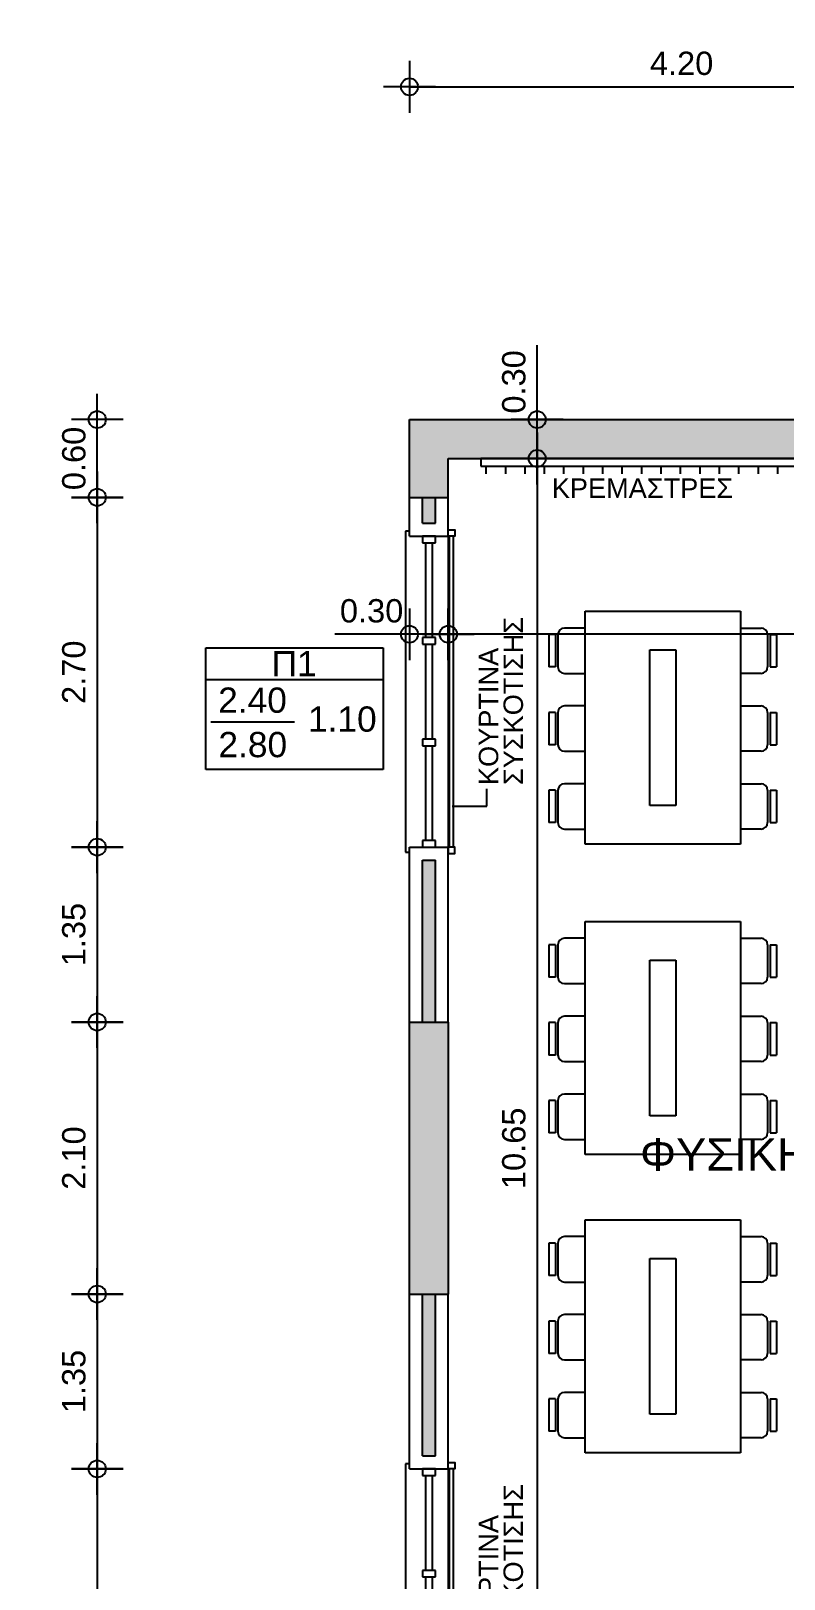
# Model space of a CAD drawing. Header units: metres. Extents: x -11 to 85, y -301 to 135.
# Drawn here: x 11.85 to 17.66, y -37.44 to -25.49 of the extents above; entities that cross this region are included whole.
import ezdxf

# ---------------------------------------------------------------- set-up
doc = ezdxf.new("R2010")
doc.units = ezdxf.units.M
doc.header["$LTSCALE"] = 0.036
doc.header["$PDMODE"] = 2
for name, color, linetype in [('arxitek borofos', 252, 'Continuous'), ('DIMBLK', 252, 'Continuous'), ('Epipla', 252, 'Continuous'), ('Parathira', 252, 'Continuous')]:
    doc.layers.add(name, color=color, linetype=linetype)
doc.styles.add('COMU-N', font='arial.ttf')
doc.styles.get("Standard").update_dxf_attribs({"font": 'arial.ttf'})
doc.dimstyles.new('CADWDOT', dxfattribs={"dimscale": 0.1, "dimtxt": 1.8, "dimasz": 0.08, "dimexe": 2, "dimexo": 0, "dimgap": 0.09, "dimtad": 0, "dimrnd": 0.001, "dimzin": 0, "dimdsep": 46, "dimtxsty": 'Standard', "dimblk1": 'ARTDIM', "dimblk2": 'ARTDIM', "dimsah": 1, "dimcen": 0.09, "dimdle": 0.05, "dimse1": 1, "dimse2": 1, "dimadec": 0, "dimazin": 0, "dimtfac": 1, "dimtmove": 0, "dimatfit": 3, "dimldrblk": 'ARTDIM', "dimfxl": 2, "dimtvp": 0.9999, "dimtolj": 1, "dimtzin": 0, "dimarcsym": 0})

# ---------------------------------------------------------------- blocks, each defined once
blk = doc.blocks.new('A$C52D13D70')
at = {"layer": 'Parathira'}
for p, q in [((-0.33, 0.04), (-0.33, -2.44)), ((-0.3, 0.04), (-0.33, 0.04)), ((-0.1, 0), (-0.2, 0)), ((-0.2, 0), (-0.2, -0.05)), ((-0.1, -0.05), (-0.1, 0)), ((0, 0), (0, -2.4)), ((-0.2, -0.05), (-0.1, -0.05)), ((-0.175, -0.05), (-0.175, -0.783)), ((-0.125, -0.05), (-0.125, -0.783)), ((-0.1, -0.783), (-0.2, -0.783)), ((-0.2, -0.783), (-0.2, -0.833)), ((-0.2, -0.833), (-0.1, -0.833)), ((-0.175, -0.833), (-0.175, -1.567)), ((-0.125, -0.833), (-0.125, -1.567)), ((-0.1, -0.833), (-0.1, -0.783)), ((-0.1, -1.567), (-0.2, -1.567)), ((-0.2, -1.567), (-0.2, -1.617)), ((-0.2, -1.617), (-0.1, -1.617)), ((-0.175, -1.617), (-0.175, -2.35)), ((-0.125, -1.617), (-0.125, -2.35)), ((-0.1, -1.617), (-0.1, -1.567)), ((-0.1, -2.35), (-0.2, -2.35)), ((-0.2, -2.35), (-0.2, -2.4)), ((-0.1, -2.4), (-0.1, -2.35)), ((-0.33, -2.44), (-0.3, -2.44)), ((-0.2, -2.4), (-0.1, -2.4))]:
    blk.add_line(p, q, dxfattribs=at)
blk = doc.blocks.new('ARTDIM')
at = {"layer": 'DIMBLK'}
for p, q in [((0, -24.9975), (0, 24.9975)), ((-24.9975, 0), (24.9975, 0))]:
    blk.add_line(p, q, dxfattribs=at)
blk.add_circle((0, 0), 8.25, dxfattribs=at)
blk = doc.blocks.new('*D765')
at = {"layer": 'arxitek borofos', "color": 0, "lineweight": -2}
for p, q in [((14.774, -24.872), (14.106, -24.872)), ((15.066, -24.872), (14.782, -24.872))]:
    blk.add_line(p, q, dxfattribs=at)
at = {"layer": 'Defpoints', "color": 0, "transparency": 16777216}
for p in [(14.774, -24.872), (15.074, -24.872), (14.774, -27.002)]:
    blk.add_point(p, dxfattribs=at)
at = {"layer": 'arxitek borofos', "color": 0, "lineweight": -2, "xscale": 0.008, "yscale": 0.008, "zscale": 0.008, "rotation": 180}
blk.add_blockref('ARTDIM', (14.774, -24.872), dxfattribs=at)
at = {"layer": 'arxitek borofos', "color": 0, "lineweight": -2, "xscale": 0.008, "yscale": 0.008, "zscale": 0.008}
blk.add_blockref('ARTDIM', (15.074, -24.872), dxfattribs=at)
at = {"layer": 'arxitek borofos', "color": 0, "insert": (14.39, -24.692), "char_height": 0.18, "attachment_point": 5}
blk.add_mtext('\\A1;0.30', dxfattribs=at)
blk = doc.blocks.new('*D767')
at = {"layer": 'arxitek borofos', "color": 0, "lineweight": -2}
blk.add_line((14.782, -25.924), (18.966, -25.924), dxfattribs=at)
at = {"layer": 'Defpoints', "color": 0, "transparency": 16777216}
for p in [(18.974, -25.924), (14.774, -27.002), (18.974, -27.002)]:
    blk.add_point(p, dxfattribs=at)
at = {"layer": 'arxitek borofos', "color": 0, "lineweight": -2, "xscale": 0.008, "yscale": 0.008, "zscale": 0.008, "rotation": 180}
blk.add_blockref('ARTDIM', (14.774, -25.924), dxfattribs=at)
at = {"layer": 'arxitek borofos', "color": 0, "lineweight": -2, "xscale": 0.008, "yscale": 0.008, "zscale": 0.008}
blk.add_blockref('ARTDIM', (18.974, -25.924), dxfattribs=at)
at = {"layer": 'arxitek borofos', "color": 0, "insert": (16.874, -25.744), "char_height": 0.18, "attachment_point": 5}
blk.add_mtext('\\A1;4.20', dxfattribs=at)
blk = doc.blocks.new('*D782')
at = {"layer": 'arxitek borofos', "color": 0, "lineweight": -2}
blk.add_line((10.423, -28.501), (10.423, -57.885), dxfattribs=at)
at = {"layer": 'Defpoints', "color": 0, "transparency": 16777216}
for p in [(13.537, -28.493), (10.423, -57.893), (13.537, -57.893)]:
    blk.add_point(p, dxfattribs=at)
at = {"layer": 'arxitek borofos', "color": 0, "lineweight": -2, "xscale": 0.008, "yscale": 0.008, "zscale": 0.008}
for p, rotation in [((10.423, -28.493), 90), ((10.423, -57.893), 270)]:
    blk.add_blockref('ARTDIM', p, dxfattribs=dict(at, rotation=rotation))
at = {"layer": 'arxitek borofos', "color": 0, "insert": (10.243, -43.193), "char_height": 0.18, "attachment_point": 5, "rotation": 90}
blk.add_mtext('\\A1;29.40', dxfattribs=at)
blk = doc.blocks.new('*D784')
at = {"layer": 'arxitek borofos', "color": 0, "lineweight": -2}
for p, q in [((11.44, -28.493), (11.44, -27.918)), ((11.44, -28.785), (11.44, -28.501))]:
    blk.add_line(p, q, dxfattribs=at)
at = {"layer": 'Defpoints', "color": 0, "transparency": 16777216}
for p in [(11.44, -28.493), (13.537, -28.493), (13.537, -28.793)]:
    blk.add_point(p, dxfattribs=at)
at = {"layer": 'arxitek borofos', "color": 0, "lineweight": -2, "xscale": 0.008, "yscale": 0.008, "zscale": 0.008}
for p, rotation in [((11.44, -28.493), 90), ((11.44, -28.793), 270)]:
    blk.add_blockref('ARTDIM', p, dxfattribs=dict(at, rotation=rotation))
at = {"layer": 'arxitek borofos', "color": 0, "insert": (11.26, -28.202), "char_height": 0.18, "attachment_point": 5, "rotation": 90}
blk.add_mtext('\\A1;0.30', dxfattribs=at)
blk = doc.blocks.new('*D793')
at = {"layer": 'arxitek borofos', "color": 0, "lineweight": -2}
blk.add_line((12.365, -29.085), (12.365, -28.501), dxfattribs=at)
at = {"layer": 'Defpoints', "color": 0, "transparency": 16777216}
for p in [(12.365, -28.493), (13.828, -28.493), (13.828, -29.093)]:
    blk.add_point(p, dxfattribs=at)
at = {"layer": 'arxitek borofos', "color": 0, "lineweight": -2, "xscale": 0.008, "yscale": 0.008, "zscale": 0.008}
for p, rotation in [((12.365, -28.493), 90), ((12.365, -29.093), 270)]:
    blk.add_blockref('ARTDIM', p, dxfattribs=dict(at, rotation=rotation))
at = {"layer": 'arxitek borofos', "color": 0, "insert": (12.185, -28.793), "char_height": 0.18, "attachment_point": 5, "rotation": 90}
blk.add_mtext('\\A1;0.60', dxfattribs=at)
blk = doc.blocks.new('*D794')
at = {"layer": 'arxitek borofos', "color": 0, "lineweight": -2}
blk.add_line((12.365, -29.101), (12.365, -31.785), dxfattribs=at)
at = {"layer": 'Defpoints', "color": 0, "transparency": 16777216}
for p in [(13.828, -29.093), (12.365, -31.793), (13.828, -31.793)]:
    blk.add_point(p, dxfattribs=at)
at = {"layer": 'arxitek borofos', "color": 0, "lineweight": -2, "xscale": 0.008, "yscale": 0.008, "zscale": 0.008}
for p, rotation in [((12.365, -29.093), 90), ((12.365, -31.793), 270)]:
    blk.add_blockref('ARTDIM', p, dxfattribs=dict(at, rotation=rotation))
at = {"layer": 'arxitek borofos', "color": 0, "insert": (12.185, -30.443), "char_height": 0.18, "attachment_point": 5, "rotation": 90}
blk.add_mtext('\\A1;2.70', dxfattribs=at)
blk = doc.blocks.new('*D795')
at = {"layer": 'arxitek borofos', "color": 0, "lineweight": -2}
blk.add_line((12.365, -31.801), (12.365, -33.135), dxfattribs=at)
at = {"layer": 'Defpoints', "color": 0, "transparency": 16777216}
for p in [(13.828, -31.793), (12.365, -33.143), (13.828, -33.143)]:
    blk.add_point(p, dxfattribs=at)
at = {"layer": 'arxitek borofos', "color": 0, "lineweight": -2, "xscale": 0.008, "yscale": 0.008, "zscale": 0.008}
for p, rotation in [((12.365, -31.793), 90), ((12.365, -33.143), 270)]:
    blk.add_blockref('ARTDIM', p, dxfattribs=dict(at, rotation=rotation))
at = {"layer": 'arxitek borofos', "color": 0, "insert": (12.185, -32.468), "char_height": 0.18, "attachment_point": 5, "rotation": 90}
blk.add_mtext('\\A1;1.35', dxfattribs=at)
blk = doc.blocks.new('*D796')
at = {"layer": 'arxitek borofos', "color": 0, "lineweight": -2}
blk.add_line((12.365, -33.151), (12.365, -35.235), dxfattribs=at)
at = {"layer": 'Defpoints', "color": 0, "transparency": 16777216}
for p in [(13.828, -33.143), (12.365, -35.243), (13.828, -35.243)]:
    blk.add_point(p, dxfattribs=at)
at = {"layer": 'arxitek borofos', "color": 0, "lineweight": -2, "xscale": 0.008, "yscale": 0.008, "zscale": 0.008}
for p, rotation in [((12.365, -33.143), 90), ((12.365, -35.243), 270)]:
    blk.add_blockref('ARTDIM', p, dxfattribs=dict(at, rotation=rotation))
at = {"layer": 'arxitek borofos', "color": 0, "insert": (12.185, -34.193), "char_height": 0.18, "attachment_point": 5, "rotation": 90}
blk.add_mtext('\\A1;2.10', dxfattribs=at)
blk = doc.blocks.new('*D797')
at = {"layer": 'arxitek borofos', "color": 0, "lineweight": -2}
blk.add_line((12.365, -35.251), (12.365, -36.585), dxfattribs=at)
at = {"layer": 'Defpoints', "color": 0, "transparency": 16777216}
for p in [(13.828, -35.243), (12.365, -36.593), (13.828, -36.593)]:
    blk.add_point(p, dxfattribs=at)
at = {"layer": 'arxitek borofos', "color": 0, "lineweight": -2, "xscale": 0.008, "yscale": 0.008, "zscale": 0.008}
for p, rotation in [((12.365, -35.243), 90), ((12.365, -36.593), 270)]:
    blk.add_blockref('ARTDIM', p, dxfattribs=dict(at, rotation=rotation))
at = {"layer": 'arxitek borofos', "color": 0, "insert": (12.185, -35.918), "char_height": 0.18, "attachment_point": 5, "rotation": 90}
blk.add_mtext('\\A1;1.35', dxfattribs=at)
blk = doc.blocks.new('*D798')
at = {"layer": 'arxitek borofos', "color": 0, "lineweight": -2}
blk.add_line((12.365, -36.601), (12.365, -39.435), dxfattribs=at)
at = {"layer": 'Defpoints', "color": 0, "transparency": 16777216}
for p in [(13.828, -36.593), (12.365, -39.443), (13.828, -39.443)]:
    blk.add_point(p, dxfattribs=at)
at = {"layer": 'arxitek borofos', "color": 0, "lineweight": -2, "xscale": 0.008, "yscale": 0.008, "zscale": 0.008}
for p, rotation in [((12.365, -36.593), 90), ((12.365, -39.443), 270)]:
    blk.add_blockref('ARTDIM', p, dxfattribs=dict(at, rotation=rotation))
at = {"layer": 'arxitek borofos', "color": 0, "insert": (12.185, -38.018), "char_height": 0.18, "attachment_point": 5, "rotation": 90}
blk.add_mtext('\\A1;2.85', dxfattribs=at)
blk = doc.blocks.new('*D865')
at = {"layer": 'arxitek borofos', "color": 0, "lineweight": -2}
for p, q in [((14.774, -30.15), (14.199, -30.15)), ((15.066, -30.15), (14.782, -30.15))]:
    blk.add_line(p, q, dxfattribs=at)
at = {"layer": 'Defpoints', "color": 0, "transparency": 16777216}
for p in [(14.774, -29.423), (15.074, -29.423), (14.774, -30.15)]:
    blk.add_point(p, dxfattribs=at)
at = {"layer": 'arxitek borofos', "color": 0, "lineweight": -2, "xscale": 0.008, "yscale": 0.008, "zscale": 0.008, "rotation": 180}
blk.add_blockref('ARTDIM', (14.774, -30.15), dxfattribs=at)
at = {"layer": 'arxitek borofos', "color": 0, "lineweight": -2, "xscale": 0.008, "yscale": 0.008, "zscale": 0.008}
blk.add_blockref('ARTDIM', (15.074, -30.15), dxfattribs=at)
at = {"layer": 'arxitek borofos', "color": 0, "insert": (14.482, -29.97), "char_height": 0.18, "attachment_point": 5}
blk.add_mtext('\\A1;0.30', dxfattribs=at)
blk = doc.blocks.new('*D866')
at = {"layer": 'arxitek borofos', "color": 0, "lineweight": -2}
blk.add_line((22.116, -30.15), (15.082, -30.15), dxfattribs=at)
at = {"layer": 'Defpoints', "color": 0, "transparency": 16777216}
for p in [(15.074, -29.493), (22.124, -29.493), (15.074, -30.15)]:
    blk.add_point(p, dxfattribs=at)
at = {"layer": 'arxitek borofos', "color": 0, "lineweight": -2, "xscale": 0.008, "yscale": 0.008, "zscale": 0.008, "rotation": 180}
blk.add_blockref('ARTDIM', (15.074, -30.15), dxfattribs=at)
at = {"layer": 'arxitek borofos', "color": 0, "lineweight": -2, "xscale": 0.008, "yscale": 0.008, "zscale": 0.008}
blk.add_blockref('ARTDIM', (22.124, -30.15), dxfattribs=at)
at = {"layer": 'arxitek borofos', "color": 0, "insert": (18.599, -29.97), "char_height": 0.18, "attachment_point": 5}
blk.add_mtext('\\A1;7.05', dxfattribs=at)
blk = doc.blocks.new('*D876')
at = {"layer": 'arxitek borofos', "color": 0, "lineweight": -2}
for p, q in [((15.76, -28.493), (15.76, -27.918)), ((15.76, -28.785), (15.76, -28.501))]:
    blk.add_line(p, q, dxfattribs=at)
at = {"layer": 'Defpoints', "color": 0, "transparency": 16777216}
for p in [(15.074, -28.493), (15.76, -28.493), (15.074, -28.793)]:
    blk.add_point(p, dxfattribs=at)
at = {"layer": 'arxitek borofos', "color": 0, "lineweight": -2, "xscale": 0.008, "yscale": 0.008, "zscale": 0.008}
for p, rotation in [((15.76, -28.493), 90), ((15.76, -28.793), 270)]:
    blk.add_blockref('ARTDIM', p, dxfattribs=dict(at, rotation=rotation))
at = {"layer": 'arxitek borofos', "color": 0, "insert": (15.58, -28.202), "char_height": 0.18, "attachment_point": 5, "rotation": 90}
blk.add_mtext('\\A1;0.30', dxfattribs=at)
blk = doc.blocks.new('*D877')
at = {"layer": 'arxitek borofos', "color": 0, "lineweight": -2}
blk.add_line((15.76, -28.801), (15.76, -39.435), dxfattribs=at)
at = {"layer": 'Defpoints', "color": 0, "transparency": 16777216}
for p in [(15.074, -28.793), (15.074, -39.443), (15.76, -39.443)]:
    blk.add_point(p, dxfattribs=at)
at = {"layer": 'arxitek borofos', "color": 0, "lineweight": -2, "xscale": 0.008, "yscale": 0.008, "zscale": 0.008}
for p, rotation in [((15.76, -28.793), 90), ((15.76, -39.443), 270)]:
    blk.add_blockref('ARTDIM', p, dxfattribs=dict(at, rotation=rotation))
at = {"layer": 'arxitek borofos', "color": 0, "insert": (15.58, -34.118), "char_height": 0.18, "attachment_point": 5, "rotation": 90}
blk.add_mtext('\\A1;10.65', dxfattribs=at)
blk = doc.blocks.new('A$C074263FA')
at = {"layer": 'Epipla'}
for p, q in [((0.05, -0.01), (2.45, -0.01)), ((0.05, -0.04), (2.45, -0.04))]:
    blk.add_line(p, q, dxfattribs=at)
for points in [[(0, -0.05), (0, 0), (0.05, 0), (0.05, -0.05)], [(2.5, -0.05), (2.5, 0), (2.45, 0), (2.45, -0.05)]]:
    blk.add_lwpolyline(points, close=True, dxfattribs=at)

msp = doc.modelspace()

# ---------------------------------------------------------------- hatches: boundary and pattern name
at = {"layer": 'arxitek borofos'}
for points in [[(18.974, -28.493), (14.774, -28.493), (14.774, -29.093), (15.074, -29.093), (15.074, -28.793), (18.674, -28.793), (18.674, -29.093), (18.974, -29.093)], [(14.974, -29.093), (14.874, -29.093), (14.874, -29.293), (14.974, -29.293)], [(14.974, -31.893), (14.874, -31.893), (14.874, -33.143), (14.974, -33.143)], [(15.074, -33.143), (14.774, -33.143), (14.774, -35.243), (15.074, -35.243)], [(14.974, -35.243), (14.874, -35.243), (14.874, -36.493), (14.974, -36.493)]]:
    msp.add_hatch(color=256, dxfattribs=at).paths.add_polyline_path(points)

# ---------------------------------------------------------------- linework, layer by layer
for p, q in [((14.774, -29.093), (14.774, -28.493)), ((14.774, -28.493), (18.974, -28.493)), ((15.074, -29.093), (15.074, -28.793)), ((15.074, -28.793), (18.674, -28.793)), ((15.324, -28.793), (15.324, -28.852)), ((18.423, -28.793), (15.324, -28.793)), ((15.324, -28.852), (18.423, -28.852)), ((15.364, -28.852), (15.364, -28.912)), ((15.514, -28.852), (15.514, -28.912)), ((15.664, -28.852), (15.664, -28.912)), ((15.814, -28.852), (15.814, -28.912)), ((15.964, -28.852), (15.964, -28.912)), ((16.114, -28.852), (16.114, -28.912)), ((16.264, -28.852), (16.264, -28.912)), ((16.414, -28.852), (16.414, -28.912)), ((16.564, -28.852), (16.564, -28.912)), ((16.714, -28.852), (16.714, -28.912)), ((16.864, -28.852), (16.864, -28.912)), ((17.014, -28.852), (17.014, -28.912)), ((17.164, -28.852), (17.164, -28.912)), ((17.314, -28.852), (17.314, -28.912)), ((17.314, -28.852), (17.314, -28.912)), ((17.464, -28.852), (17.464, -28.912)), ((17.614, -28.852), (17.614, -28.912)), ((17.614, -28.852), (17.614, -28.912)), ((14.774, -29.093), (15.074, -29.093)), ((14.774, -29.393), (14.774, -29.093)), ((14.874, -29.293), (14.874, -29.093)), ((14.974, -29.293), (14.974, -29.093)), ((15.074, -29.393), (15.074, -29.093)), ((14.774, -29.393), (15.074, -29.393)), ((14.874, -29.293), (14.974, -29.293)), ((16.129, -29.971), (17.329, -29.971)), ((16.129, -31.771), (16.129, -29.971)), ((17.329, -29.971), (17.329, -31.771)), ((16.125, -30.102), (15.97, -30.102)), ((17.332, -30.102), (17.487, -30.102)), ((15.85, -30.152), (15.85, -30.402)), ((15.9, -30.152), (15.85, -30.152)), ((15.9, -30.152), (15.9, -30.402)), ((15.92, -30.152), (15.92, -30.402)), ((17.537, -30.152), (17.537, -30.402)), ((17.557, -30.152), (17.557, -30.402)), ((17.557, -30.152), (17.607, -30.152)), ((17.607, -30.152), (17.607, -30.402)), ((13.202, -31.193), (13.202, -30.255)), ((13.202, -30.255), (14.57, -30.255)), ((14.57, -30.255), (14.57, -31.193)), ((16.629, -31.471), (16.629, -30.271)), ((16.629, -30.271), (16.829, -30.271)), ((16.829, -30.271), (16.829, -31.471)), ((15.9, -30.402), (15.85, -30.402)), ((15.97, -30.452), (16.125, -30.452)), ((17.487, -30.452), (17.332, -30.452)), ((17.557, -30.402), (17.607, -30.402)), ((14.57, -30.501), (13.202, -30.501)), ((16.125, -30.703), (15.97, -30.703)), ((17.332, -30.703), (17.487, -30.703)), ((13.241, -30.826), (13.887, -30.826)), ((15.85, -30.753), (15.85, -31.003)), ((15.9, -30.753), (15.85, -30.753)), ((15.9, -30.753), (15.9, -31.003)), ((15.92, -30.753), (15.92, -31.003)), ((17.537, -30.753), (17.537, -31.003)), ((17.557, -30.753), (17.557, -31.003)), ((17.557, -30.753), (17.607, -30.753)), ((17.607, -30.753), (17.607, -31.003)), ((15.9, -31.003), (15.85, -31.003)), ((15.97, -31.053), (16.125, -31.053)), ((17.487, -31.053), (17.332, -31.053)), ((17.557, -31.003), (17.607, -31.003)), ((14.57, -31.193), (13.202, -31.193)), ((16.125, -31.304), (15.97, -31.304)), ((17.332, -31.304), (17.487, -31.304)), ((15.372, -31.478), (15.372, -31.342)), ((15.85, -31.354), (15.85, -31.604)), ((15.9, -31.354), (15.85, -31.354)), ((15.9, -31.354), (15.9, -31.604)), ((15.92, -31.354), (15.92, -31.604)), ((17.537, -31.354), (17.537, -31.604)), ((17.557, -31.354), (17.557, -31.604)), ((17.557, -31.354), (17.607, -31.354)), ((17.607, -31.354), (17.607, -31.604)), ((15.104, -31.478), (15.372, -31.478)), ((16.829, -31.471), (16.629, -31.471)), ((15.9, -31.604), (15.85, -31.604)), ((15.97, -31.654), (16.125, -31.654)), ((17.487, -31.654), (17.332, -31.654)), ((17.557, -31.604), (17.607, -31.604)), ((17.329, -31.771), (16.129, -31.771)), ((14.774, -33.143), (14.774, -31.793)), ((14.774, -31.793), (15.074, -31.793)), ((14.874, -33.143), (14.874, -31.893)), ((14.874, -31.893), (14.974, -31.893)), ((14.974, -33.143), (14.974, -31.893)), ((15.074, -33.143), (15.074, -31.793)), ((16.129, -32.366), (17.329, -32.366)), ((16.129, -34.166), (16.129, -32.366)), ((17.329, -32.366), (17.329, -34.166)), ((16.125, -32.497), (15.97, -32.497)), ((17.332, -32.497), (17.487, -32.497)), ((15.85, -32.547), (15.85, -32.797)), ((15.9, -32.547), (15.85, -32.547)), ((15.9, -32.547), (15.9, -32.797)), ((15.92, -32.547), (15.92, -32.797)), ((17.537, -32.547), (17.537, -32.797)), ((17.557, -32.547), (17.557, -32.797)), ((17.557, -32.547), (17.607, -32.547)), ((17.607, -32.547), (17.607, -32.797)), ((16.629, -33.866), (16.629, -32.666)), ((16.629, -32.666), (16.829, -32.666)), ((16.829, -32.666), (16.829, -33.866)), ((15.9, -32.797), (15.85, -32.797)), ((15.97, -32.847), (16.125, -32.847)), ((17.487, -32.847), (17.332, -32.847)), ((17.557, -32.797), (17.607, -32.797)), ((16.125, -33.098), (15.97, -33.098)), ((17.332, -33.098), (17.487, -33.098)), ((14.774, -33.143), (15.074, -33.143)), ((14.774, -35.243), (14.774, -33.143)), ((15.074, -33.143), (15.074, -35.243)), ((15.85, -33.148), (15.85, -33.398)), ((15.9, -33.148), (15.85, -33.148)), ((15.9, -33.148), (15.9, -33.398)), ((15.92, -33.148), (15.92, -33.398)), ((17.537, -33.148), (17.537, -33.398)), ((17.557, -33.148), (17.557, -33.398)), ((17.557, -33.148), (17.607, -33.148)), ((17.607, -33.148), (17.607, -33.398)), ((15.9, -33.398), (15.85, -33.398)), ((15.97, -33.448), (16.125, -33.448)), ((17.487, -33.448), (17.332, -33.448)), ((17.557, -33.398), (17.607, -33.398)), ((15.85, -33.749), (15.85, -33.999)), ((15.9, -33.749), (15.85, -33.749)), ((15.9, -33.749), (15.9, -33.999)), ((15.92, -33.749), (15.92, -33.999)), ((16.125, -33.699), (15.97, -33.699)), ((17.332, -33.699), (17.487, -33.699)), ((17.537, -33.749), (17.537, -33.999)), ((17.557, -33.749), (17.557, -33.999)), ((17.557, -33.749), (17.607, -33.749)), ((17.607, -33.749), (17.607, -33.999)), ((16.829, -33.866), (16.629, -33.866)), ((15.9, -33.999), (15.85, -33.999)), ((15.97, -34.049), (16.125, -34.049)), ((17.487, -34.049), (17.332, -34.049)), ((17.557, -33.999), (17.607, -33.999)), ((17.329, -34.166), (16.129, -34.166)), ((16.129, -34.669), (17.329, -34.669)), ((16.129, -36.469), (16.129, -34.669)), ((17.329, -34.669), (17.329, -36.469)), ((15.85, -34.85), (15.85, -35.1)), ((15.9, -34.85), (15.85, -34.85)), ((15.9, -34.85), (15.9, -35.1)), ((15.92, -34.85), (15.92, -35.1)), ((16.125, -34.8), (15.97, -34.8)), ((17.332, -34.8), (17.487, -34.8)), ((17.537, -34.85), (17.537, -35.1)), ((17.557, -34.85), (17.557, -35.1)), ((17.557, -34.85), (17.607, -34.85)), ((17.607, -34.85), (17.607, -35.1)), ((16.629, -36.169), (16.629, -34.969)), ((16.629, -34.969), (16.829, -34.969)), ((16.829, -34.969), (16.829, -36.169)), ((15.9, -35.1), (15.85, -35.1)), ((17.557, -35.1), (17.607, -35.1)), ((14.774, -35.243), (15.074, -35.243)), ((14.774, -36.593), (14.774, -35.243)), ((14.874, -36.493), (14.874, -35.243)), ((14.974, -36.493), (14.974, -35.243)), ((15.074, -36.593), (15.074, -35.243)), ((15.97, -35.15), (16.125, -35.15)), ((17.487, -35.15), (17.332, -35.15)), ((15.85, -35.451), (15.85, -35.701)), ((15.9, -35.451), (15.85, -35.451)), ((15.9, -35.451), (15.9, -35.701)), ((15.92, -35.451), (15.92, -35.701)), ((16.125, -35.401), (15.97, -35.401)), ((17.332, -35.401), (17.487, -35.401)), ((17.537, -35.451), (17.537, -35.701)), ((17.557, -35.451), (17.557, -35.701)), ((17.557, -35.451), (17.607, -35.451)), ((17.607, -35.451), (17.607, -35.701)), ((15.9, -35.701), (15.85, -35.701)), ((17.557, -35.701), (17.607, -35.701)), ((15.97, -35.751), (16.125, -35.751)), ((17.487, -35.751), (17.332, -35.751)), ((15.85, -36.052), (15.85, -36.302)), ((15.9, -36.052), (15.85, -36.052)), ((15.9, -36.052), (15.9, -36.302)), ((15.92, -36.052), (15.92, -36.302)), ((16.125, -36.002), (15.97, -36.002)), ((17.332, -36.002), (17.487, -36.002)), ((17.537, -36.052), (17.537, -36.302)), ((17.557, -36.052), (17.557, -36.302)), ((17.557, -36.052), (17.607, -36.052)), ((17.607, -36.052), (17.607, -36.302)), ((16.829, -36.169), (16.629, -36.169)), ((15.9, -36.302), (15.85, -36.302)), ((17.557, -36.302), (17.607, -36.302)), ((15.97, -36.352), (16.125, -36.352)), ((17.487, -36.352), (17.332, -36.352)), ((14.874, -36.493), (14.974, -36.493)), ((17.329, -36.469), (16.129, -36.469)), ((14.774, -36.593), (15.074, -36.593))]:
    msp.add_line(p, q, dxfattribs=at)
for centre, start, end in [((15.97, -30.152), 90, 180), ((17.487, -30.152), 0, 90), ((15.97, -30.402), 180, 270), ((17.487, -30.402), 270, 0), ((15.97, -30.753), 90, 180), ((17.487, -30.753), 0, 90), ((15.97, -31.003), 180, 270), ((17.487, -31.003), 270, 0), ((15.97, -31.354), 90, 180), ((17.487, -31.354), 0, 90), ((15.97, -31.604), 180, 270), ((17.487, -31.604), 270, 0), ((15.97, -32.547), 90, 180), ((17.487, -32.547), 0, 90), ((15.97, -32.797), 180, 270), ((17.487, -32.797), 270, 0), ((15.97, -33.148), 90, 180), ((17.487, -33.148), 0, 90), ((15.97, -33.398), 180, 270), ((17.487, -33.398), 270, 0), ((15.97, -33.749), 90, 180), ((17.487, -33.749), 0, 90), ((15.97, -33.999), 180, 270), ((17.487, -33.999), 270, 0), ((15.97, -34.85), 90, 180), ((17.487, -34.85), 0, 90), ((15.97, -35.1), 180, 270), ((17.487, -35.1), 270, 0), ((15.97, -35.451), 90, 180), ((17.487, -35.451), 0, 90), ((15.97, -35.701), 180, 270), ((17.487, -35.701), 270, 0), ((15.97, -36.052), 90, 180), ((17.487, -36.052), 0, 90), ((15.97, -36.302), 180, 270), ((17.487, -36.302), 270, 0)]:
    msp.add_arc(centre, 0.05, start, end, dxfattribs=at)

# ---------------------------------------------------------------- block references
for p in [(15.074, -29.393), (15.074, -36.593)]:
    msp.add_blockref('A$C52D13D70', p, dxfattribs=at)
at = {"layer": 'arxitek borofos', "xscale": -1, "rotation": 270}
for p in [(15.124, -31.843), (15.124, -39.043)]:
    msp.add_blockref('A$C074263FA', p, dxfattribs=at)

# ---------------------------------------------------------------- texts
at = {"layer": 'arxitek borofos', "linetype": 'Continuous'}
msp.add_text('ΚΡΕΜΑΣΤΡΕΣ', height=0.15, dxfattribs=at).set_placement((15.872, -29.097))
at = {"layer": 'arxitek borofos', "style": 'COMU-N'}
for s, p in [('ΣΥΣΚΟΤΙΣΗΣ', (15.65, -31.314)), ('ΚΟΥΡΤΙΝΑ', (15.459, -31.314)), ('ΣΥΣΚΟΤΙΣΗΣ', (15.65, -38.008)), ('ΚΟΥΡΤΙΝΑ', (15.459, -38.008))]:
    msp.add_text(s, height=0.15, rotation=90, dxfattribs=at).set_placement(p)
for s, height, p in [('Π1', 0.195, (13.71, -30.474)), ('2.40', 0.195, (13.298, -30.756)), ('1.10', 0.195, (13.991, -30.902)), ('2.80', 0.195, (13.3, -31.099)), ('ΦΥΣΙΚΗΣ - ΧΗΜΕΙΑΣ', 0.25, (16.553, -34.29))]:
    msp.add_text(s, height=height, dxfattribs=at).set_placement(p)

# ---------------------------------------------------------------- dimensions: what is measured, and where the dimension line sits
at = {"layer": 'arxitek borofos'}
dim = msp.add_linear_dim(base=(14.774, -24.872), p1=(15.074, -24.872), p2=(14.774, -27.002), dimstyle='CADWDOT', dxfattribs=at)
dim.commit()
dim.dimension.update_dxf_attribs({"geometry": '*D765', "text_midpoint": (14.39, -24.872), "dimtype": 160})
for base, p1, p2, picture, middle in [((18.974, -25.924), (14.774, -27.002), (18.974, -27.002), '*D767', (16.874, -25.744)), ((14.774, -30.15), (15.074, -29.423), (14.774, -29.423), '*D865', (14.482, -29.97)), ((15.074, -30.15), (22.124, -29.493), (15.074, -29.493), '*D866', (18.599, -29.97))]:
    dim = msp.add_linear_dim(base=base, p1=p1, p2=p2, dimstyle='CADWDOT', dxfattribs=at)
    dim.commit()
    dim.dimension.update_dxf_attribs({"geometry": picture, "text_midpoint": middle})
for base, p1, p2, picture, middle in [((11.44, -28.493), (13.537, -28.793), (13.537, -28.493), '*D784', (11.26, -28.202)), ((15.76, -28.493), (15.074, -28.793), (15.074, -28.493), '*D876', (15.58, -28.202)), ((10.423, -57.893), (13.537, -28.493), (13.537, -57.893), '*D782', (10.243, -43.193)), ((12.365, -28.493), (13.828, -29.093), (13.828, -28.493), '*D793', (12.185, -28.793)), ((15.76, -39.443), (15.074, -28.793), (15.074, -39.443), '*D877', (15.58, -34.118)), ((12.365, -31.793), (13.828, -29.093), (13.828, -31.793), '*D794', (12.185, -30.443)), ((12.365, -33.143), (13.828, -31.793), (13.828, -33.143), '*D795', (12.185, -32.468)), ((12.365, -35.243), (13.828, -33.143), (13.828, -35.243), '*D796', (12.185, -34.193)), ((12.365, -36.593), (13.828, -35.243), (13.828, -36.593), '*D797', (12.185, -35.918)), ((12.365, -39.443), (13.828, -36.593), (13.828, -39.443), '*D798', (12.185, -38.018))]:
    dim = msp.add_linear_dim(base=base, p1=p1, p2=p2, angle=90, dimstyle='CADWDOT', dxfattribs=at)
    dim.commit()
    dim.dimension.update_dxf_attribs({"geometry": picture, "text_midpoint": middle})

doc.saveas('drawing.dxf')
